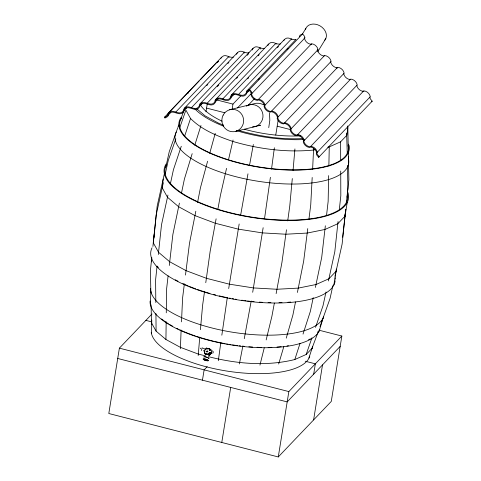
<?xml version="1.0" encoding="UTF-8"?>
<svg xmlns="http://www.w3.org/2000/svg" width="481" height="481" viewBox="0 0 481 481"><rect width="100%" height="100%" fill="white"/><g stroke="black" fill="none" stroke-linecap="round" stroke-linejoin="round"><path stroke-width="0.72" d="M205.471 355.898L198.238 354.046L180.315 347.312L165.939 339.496L166.161 321.723M166.276 312.836L166.576 289.141L168.109 275.829M328.673 175.619L328.144 201.413L326.533 215.446M328.866 166.041L329.257 146.885L340.614 141.817L346.951 135.179L347.829 127.423L347.577 125.956M198.202 355.525L199.759 337.079M348.851 145.37L348.442 158.778A87.891 31.926 9.2 0 1 258.291 181.295A87.891 31.926 9.2 0 1 176.256 132.01M150.409 304.846L150.842 291.438M294.925 148.924L293.055 170.382M181.115 330.074L180.393 348.731M181.493 321.837L182.606 297.853L184.367 283.886M312.187 177.483L310.732 204.93L308.964 218.993M312.62 169.324L313.6 148.617M200.421 329.701L202.597 305.363L204.545 291.462M292.304 178.565L289.76 206.066L287.704 220.887M151.78 257.389L150.421 270.508L150.866 292.917M152.91 246.464L156.151 215.127L163.318 182.744M151.401 261.856L151.78 258.195M153.902 237.68L157.161 206.175L164.31 173.972M345.382 212.536L342.117 244.041L334.974 276.244M346.368 203.012L347.883 188.36L347.48 165.464M345.803 209.247L342.652 237.247M347.048 197.198L347.204 195.737M347.408 193.741L348.857 179.708L348.4 156.553M157.034 266.42L155.597 279.816L155.82 302.543M158.315 254.521L161.508 224.765L167.941 195.076M338.047 221.525L334.806 251.701L328.415 280.964M339.315 209.746L340.819 195.761L340.722 171.038M154.281 234.019L153.289 242.821L158.556 252.291L169.727 261.778L186.039 270.647L206.385 278.289L229.371 284.181L253.439 287.921L276.942 289.261L298.28 288.101L315.999 284.524L328.896 278.77L336.087 271.236L336.333 269.035M163.197 178.98L162.199 187.782L167.466 197.252L178.637 206.74L194.955 215.614L215.296 223.25L238.287 229.142L262.355 232.888L285.858 234.223L307.197 233.063L324.915 229.485L337.812 223.731L344.997 216.197L347.228 202.441M151.575 333.7L151.774 319.973M308.88 358.08L312.668 346.422M344.997 216.197L345.412 212.53M345.58 211.063L345.749 209.596M169.3 265.476L172.877 234.421L179.401 203.102M325.342 225.787L321.687 257.557L315.386 287.434M274.38 147.757L271.512 169.162M218.32 360.684L220.827 342.478M185.486 275.06L189.472 243.44L195.821 211.219M307.756 228.619L303.661 261.195L297.408 292.46M270.4 177.315L264.508 218.819M286.472 229.774L281.95 262.373L276.13 293.62M205.772 282.678L210.167 251.214L216.107 218.837M221.837 335.197L227.339 297.306M263.149 227.705L252.693 292.286M228.691 288.558L239.159 223.972M152.008 313.973L119.39 348.148L108.802 413.516L278.271 456.95L331.271 401.419L341.853 336.051L319.402 330.297M205.976 111.778L207.293 103.668M232.125 109.265L232.96 104.106L240.674 96.026M202.453 380.182L204.124 369.865L207.179 366.66M372.198 101.166L318.638 157.329L316.654 154.876L316.312 153.547L316.672 152.693C316.119 149.85 313.257 147.258 310.365 147.012L309.56 147.463C306.668 147.222 303.806 144.625 303.252 141.781L303.613 140.927C303.06 138.083 300.198 135.486 297.306 135.245L296.5 135.696C293.608 135.45 290.746 132.858 290.193 130.014L290.554 129.161C290.001 126.311 287.133 123.719 284.247 123.473L283.441 123.93C280.549 123.683 277.687 121.092 277.134 118.242L277.489 117.388C276.936 114.544 274.074 111.953 271.182 111.706L270.382 112.157C267.49 111.917 264.622 109.319 264.069 106.475L264.43 105.622C263.877 102.778 261.015 100.18 258.123 99.94L257.317 100.391C254.425 100.144 251.563 97.553 251.01 94.709L251.371 93.35L249.471 90.302L249.609 89.442L302.609 33.917L304.593 36.364L304.93 37.692L304.575 38.546C305.128 41.39 307.99 43.987 310.882 44.228L311.682 43.777C314.574 44.024 317.436 46.615 317.995 49.459L317.634 50.313C318.188 53.163 321.049 55.754 323.941 56L324.747 55.543C327.639 55.79 330.501 58.381 331.054 61.231L330.694 62.085C331.247 64.929 334.109 67.52 337.001 67.767L337.806 67.316C340.698 67.556 343.56 70.154 344.113 72.998L343.753 73.852C344.312 76.695 347.174 79.287 350.066 79.533L350.865 79.082C353.757 79.329 356.619 81.92 357.173 84.764L356.818 85.618C357.371 88.462 360.233 91.059 363.125 91.306L363.931 90.849C366.817 91.095 369.685 93.687 370.238 96.531L369.877 97.39L370.22 98.713L372.198 101.166L371.639 101.798M268.747 127.645L269.829 120.286L269.498 112.945M221.777 442.472L230.694 387.421M275.751 135.035L278.144 120.292M278.271 456.95L288.853 391.582L341.853 336.051M313.684 374.134L315.356 363.816L305.219 361.219M333.856 284.999L336.087 271.236M313.6 419.931L322.517 364.881M240.65 215.109L247.974 173.833M251.202 301.016L244.264 338.678M210.72 352.874L210.293 354.226L208.556 355.483M249.447 165.729L253.343 144.486M217.863 209.271L220.43 195.286L226.551 168.338M274.368 303.066L271.933 316.143L266.167 339.923M242.881 345.905L239.376 363.955M197.553 202.429L200.439 187.782L207.594 161.219M295.52 301.912L292.905 315.001L286.255 338.143M181.523 192.905L184.403 179.064L192.178 153.661M313.239 297.643L310.317 311.49L303.024 334.097M170.292 184.217L173.425 169.739L181.271 146.248M326.022 291.937L322.985 305.838L315.542 327.375M165.224 174.104L168.254 160.432L175.848 138.781M165.735 167.526L169.228 151.786L177.748 127.79M332.912 285.552L330.056 298.436L321.53 322.426M228.541 159.602L233.057 140.019M264.243 347.853L259.944 365.127M209.722 153.325L215.229 133.327M283.838 346.554L278.655 364.009M319.168 331.084L323.028 318.206M194.769 145.196L200.968 125.469M208.363 356.637C236.424 363.81 266.444 366.552 294.811 359.535L300.06 343.284M184.596 136.279L190.536 118.482L185.894 110.143L179.768 127.603M294.811 359.535L306.175 354.467L311.941 337.794M211.959 351.244L211.586 352.892L211.874 353.138M178 127.086L178.752 124.97M180.507 120.028L183.514 111.562M311.454 349.813L318.524 330.892A85.45 31.043 9.2 0 1 317.863 332.088M320.027 326.659L321.278 323.13M200.355 348.713L200.721 348.148M317.25 50.517L317.376 49.495M211.965 351.238L212.482 350.787M220.899 58.261C224.825 52.315 228.836 58.417 233.333 57.155M283.622 40.651C287.542 34.704 291.558 40.807 296.055 39.544M304.19 38.751L304.371 37.819M302.308 34.229L305.796 28.523M317.713 51.804L325.841 38.492M210.233 350.222L210.798 349.35L207.702 348.533M318.638 157.329L319.198 156.698L317.219 154.245L316.877 152.916L317.238 152.062C316.684 149.218 313.816 146.627 310.93 146.38L310.125 146.831C307.233 146.585 304.371 143.993 303.818 141.149L304.172 140.296C303.619 137.452 300.757 134.854 297.865 134.614L297.066 135.065C294.174 134.818 291.312 132.227 290.752 129.383L291.113 128.529C290.56 125.679 287.698 123.088 284.806 122.841L284 123.298C281.108 123.052 278.246 120.46 277.693 117.611L278.054 116.757C277.501 113.913 274.639 111.321 271.747 111.075L270.941 111.526C268.049 111.285 265.187 108.688 264.634 105.844L264.995 104.99C264.436 102.146 261.574 99.549 258.682 99.308L257.882 99.759C254.99 99.513 252.128 96.921 251.575 94.078L251.93 93.224L251.593 91.895L249.609 89.442L247.03 90.723L246.302 91.781L246.362 92.743C242.063 99.862 234.926 89.063 230.621 96.182L230.688 97.144C226.383 104.263 219.246 93.464 214.941 100.583L215.007 101.545C210.702 108.664 203.565 97.865 199.26 104.984L199.326 105.946C195.021 113.065 187.885 102.267 183.58 109.385L183.646 110.347C179.341 117.466 172.204 106.674 167.899 113.787L167.965 114.755L167.238 115.807L164.652 117.087L164.977 117.947L167.556 116.667L168.284 115.608L168.224 114.646C172.523 107.528 179.66 118.326 183.964 111.207L183.898 110.245C188.203 103.126 195.34 113.925 199.645 106.806L199.579 105.844C203.884 98.725 211.021 109.524 215.326 102.405L215.26 101.443C219.564 94.324 226.701 105.123 231.006 98.004L230.94 97.036C235.245 89.923 242.382 100.715 246.687 93.597L246.591 92.671L247.192 91.649L249.471 90.302M249.014 52.754C244.516 54.016 240.5 47.914 236.58 53.86L236.61 54.341M264.694 48.353C260.197 49.615 256.181 43.506 252.26 49.453L252.291 49.934M280.375 43.951C275.878 45.208 271.861 39.105 267.941 45.052L267.971 45.533M211.562 352.663L209.596 355.032L211.466 353.036M168.627 112.734L221.627 57.203M164.652 117.087L169.799 111.694M170.827 110.618L199.128 80.964M200.673 79.347L217.652 61.556L218.645 61.213M187.488 93.783L188.516 92.707M217.334 62.518L218.362 61.436M164.977 117.947L166.005 116.865M168.254 115.127L170.827 112.434M175.775 112.067L228.776 56.542M184.307 108.333L237.307 52.802M206.77 85.606L207.798 84.53M227.868 63.504L228.896 62.428M183.934 110.726L186.508 108.033M191.45 107.666L244.45 52.14M199.988 103.932L252.988 48.401M217.304 86.598L218.843 84.981M247.15 55.327L248.689 53.71M199.615 106.325L202.188 103.631M207.131 103.265L260.131 47.733M215.668 99.531L268.669 43.999M236.586 78.421L237.614 77.345M258.195 55.778L259.223 54.702M215.296 101.924L218.38 98.689M222.811 98.864L275.811 43.332M231.349 95.124L284.349 39.598M247.631 78.872L248.659 77.79M277.477 47.601L278.505 46.525M230.97 97.523L234.061 94.288M238.492 94.462L291.492 38.931M247.03 90.723L295.532 39.899M258.201 79.822L259.235 78.746M287.097 49.549L288.131 48.467M246.651 93.116L249.23 90.416M237.458 107.966L251.852 92.887M251.749 93.651L304.75 38.119M248.124 105.363L254.293 98.9M258.285 99.531L311.285 44.005M264.815 105.417L317.815 49.886M271.344 111.303L324.344 55.772M277.874 117.184L330.874 61.658M284.403 123.07L337.403 67.538M290.933 128.956L343.933 73.425M297.462 134.836L350.463 79.311M303.998 140.723L356.998 85.191M310.528 146.609L363.528 91.077M317.057 152.489L370.057 96.958M306.175 354.467L312.506 347.829M340.181 346.374L287.181 401.9L117.719 358.471M204.918 349.398L206.343 348.064L209.445 348.881L209.981 350.601M210.413 352.429L208.032 354.653L204.936 353.836L203.962 350.288L204.684 353.331L207.78 354.148L209.686 352.369M212.849 353.174L213.492 351.641M336.844 68.17L337.247 67.947M362.963 91.709L363.961 91.468M302.609 33.917L300.03 35.197L299.332 36.73M229.581 109.776L254.509 103.619C257.684 102.736 261.003 103.457 263.889 104.906M235.918 131.307L260.546 125.222L257.726 125.661M315.061 149.747L313.642 150.036C286.399 152.705 258.868 149.068 232.678 141.39C217.514 136.147 202.05 130.092 190.536 118.482M327.838 147.168L329.257 146.885M302.814 138.564C281.223 139.755 259.536 136.315 238.786 130.471M311.123 44.408L311.718 44.396M216.973 100.006L232.96 104.106M206.577 108.093L224.747 112.752M277.188 126.19L290.999 129.732M145.887 320.382L151.683 321.867M119.39 348.148L288.853 391.582M223.587 125.102L218.795 123.304L205.056 115.837L196.759 108.784M201.407 350.571L202.104 347.859L206.313 349.585M243.927 52.285L244.775 52.994M151.1 304.864L151.455 322.793L156.097 331.132L165.939 339.496M205.904 354.78L205.381 353.974M291.516 39.382L291.811 39.791M275.835 43.783L276.13 44.192M260.455 48.593L260.75 49.002M228.794 56.992L229.094 57.395M206.343 348.064L206.596 348.569M207.78 354.148L208.032 354.653M204.684 353.331L204.936 353.836M210.798 349.35L211.538 351.04M209.445 348.881L209.872 350.703M151.455 322.793L151.707 324.26M346.609 133.045L347.276 153.643M347.829 127.423L348.208 146.843M155.928 313.54L156.097 331.132M340.614 141.817L340.686 160.546M246.35 106.163A11.225 10.871 76.1 0 1 262.53 112.656A11.225 10.871 76.1 0 1 252.471 126.96M304.19 139.532A80.393 29.203 9.2 0 1 236.472 130.664M223.599 126.196A80.393 29.203 9.2 0 1 194.847 108.868M347.426 193.554A92.502 33.598 9.2 0 1 252.549 217.25A92.502 33.598 9.2 0 1 166.21 165.38M347.883 192.412A93.308 33.892 9.2 0 1 252.399 217.526A93.308 33.892 9.2 0 1 166.071 164.063M348.509 144.156A86.141 31.289 9.2 0 1 259.512 167.286A86.141 31.289 9.2 0 1 181.121 117.418M348.178 145.298A85.45 31.043 9.2 0 1 258.844 166.919A85.45 31.043 9.2 0 1 181.421 118.128M300.439 135.87A71.08 25.818 9.2 0 1 244.456 129.275M222.078 121.188A71.08 25.818 9.2 0 1 200.601 105.225M290.789 302.05A92.502 33.598 9.2 0 1 287.933 302.278M282.034 302.585A92.502 33.598 9.2 0 1 279.016 302.669M270.923 302.657A92.502 33.598 9.2 0 1 268.061 302.579M262.223 302.302A92.502 33.598 9.2 0 1 259.271 302.11M254.094 301.671A92.502 33.598 9.2 0 1 251.136 301.377M249.705 301.22A92.502 33.598 9.2 0 1 247.547 300.968M246.098 300.787A92.502 33.598 9.2 0 1 244.643 300.595M243.188 300.397A92.502 33.598 9.2 0 1 241.733 300.192M236.628 299.398A92.502 33.598 9.2 0 1 235.173 299.152M233.724 298.899A92.502 33.598 9.2 0 1 232.281 298.641M230.844 298.37A92.502 33.598 9.2 0 1 229.413 298.094M227.279 297.667A92.502 33.598 9.2 0 1 219.264 295.887M215.65 294.991A92.502 33.598 9.2 0 1 213.51 294.432M209.981 293.458A92.502 33.598 9.2 0 1 204.491 291.829M203.752 291.594A92.502 33.598 9.2 0 1 197.186 289.394M195.755 288.877A92.502 33.598 9.2 0 1 189.52 286.478M188.191 285.93A92.502 33.598 9.2 0 1 184.951 284.536M184.325 284.253A92.502 33.598 9.2 0 1 182.882 283.592M177.988 281.205A92.502 33.598 9.2 0 1 175.337 279.798M158.369 267.466A92.502 33.598 9.2 0 1 157.077 266.053M335.143 280.718A93.308 33.892 9.2 0 1 233.123 299.092A93.308 33.892 9.2 0 1 152.05 247.775M335.125 277.717A93.308 33.892 9.2 0 1 335.221 279.227M309.764 356.126A80.393 29.203 9.2 0 1 228.433 371.302A80.393 29.203 9.2 0 1 151.25 332.263M319.769 329.683A86.141 31.289 9.2 0 1 228.685 344.534A86.141 31.289 9.2 0 1 150.102 301.046M310.311 338.84A85.45 31.043 9.2 0 1 308.543 339.796M288.468 345.743A85.45 31.043 9.2 0 1 286.965 345.971M281.187 346.687A85.45 31.043 9.2 0 1 276.978 347.041M271.873 347.324A85.45 31.043 9.2 0 1 268.133 347.426M261.484 347.414A85.45 31.043 9.2 0 1 257.088 347.282M252.615 347.054A85.45 31.043 9.2 0 1 248.851 346.789M244.324 346.38A85.45 31.043 9.2 0 1 242.821 346.224M240.632 345.983A85.45 31.043 9.2 0 1 239.165 345.803M237.692 345.617A85.45 31.043 9.2 0 1 232.509 344.889M231.03 344.661A85.45 31.043 9.2 0 1 229.551 344.42M228.072 344.174A85.45 31.043 9.2 0 1 226.599 343.915M225.132 343.644A85.45 31.043 9.2 0 1 220.779 342.797M219.294 342.49A85.45 31.043 9.2 0 1 214.833 341.498M213.354 341.149A85.45 31.043 9.2 0 1 199.729 337.403M198.996 337.175A85.45 31.043 9.2 0 1 196.801 336.466M195.352 335.978A85.45 31.043 9.2 0 1 181.722 330.688M181.096 330.405A85.45 31.043 9.2 0 1 179.647 329.744M178.217 329.07A85.45 31.043 9.2 0 1 176.816 328.385M172.769 326.274A85.45 31.043 9.2 0 1 169.619 324.471M168.428 323.743A85.45 31.043 9.2 0 1 166.709 322.649M166.155 322.282A85.45 31.043 9.2 0 1 161.58 318.945M323.593 316.901A87.891 31.926 9.2 0 1 231.914 332.13A87.891 31.926 9.2 0 1 150.493 288.582M207.227 351.346A0.938 0.89 -26.5 0 1 206.301 351.346M206.115 351.202A0.938 0.89 -26.5 0 1 205.892 350.799M207.612 350.114A0.938 0.89 -26.5 0 1 207.696 350.33M207.948 351.34A0.938 0.89 -26.5 0 1 206.157 351.34M204.774 356.998A1.87 0.415 17.5 0 1 206.181 357.155M206.65 357.287A1.87 0.415 17.5 0 1 207.509 357.63M208.081 357.978A1.87 0.415 17.5 0 1 208.207 358.123M209.668 352.964A2.808 2.676 -26.5 0 1 205.832 353.95M205.273 353.517A2.808 2.676 -26.5 0 1 204.852 352.958M204.605 352.308A2.808 2.676 -26.5 0 1 204.659 350.908M207.419 348.911A2.808 2.676 -26.5 0 1 208.135 349.002M209.355 349.705A2.808 2.676 -26.5 0 1 209.776 350.264M210.588 352.934A2.808 2.333 33 0 1 209.001 355.285M203.968 357.173A2.808 0.625 17.5 0 1 206.758 357.106A2.808 0.625 17.5 0 1 208.58 358.688M305.429 29.618A11.225 8.718 31.4 0 1 319.913 25.806A11.225 8.718 31.4 0 1 324.609 40.404M223.142 115.121A11.225 10.871 76.1 0 0 233.117 131.74A11.225 10.871 76.1 0 0 241.991 114.761A11.225 10.871 76.1 0 0 223.142 115.121M204.136 359.872A2.808 0.625 17.5 0 0 208.411 360.702A2.808 0.625 17.5 0 0 204.696 358.916A2.808 0.625 17.5 0 0 204.136 359.872M204.407 359.866A2.339 0.517 17.5 0 0 207.966 360.558A2.339 0.517 17.5 0 0 204.87 359.073A2.339 0.517 17.5 0 0 204.407 359.866"/></g></svg>
